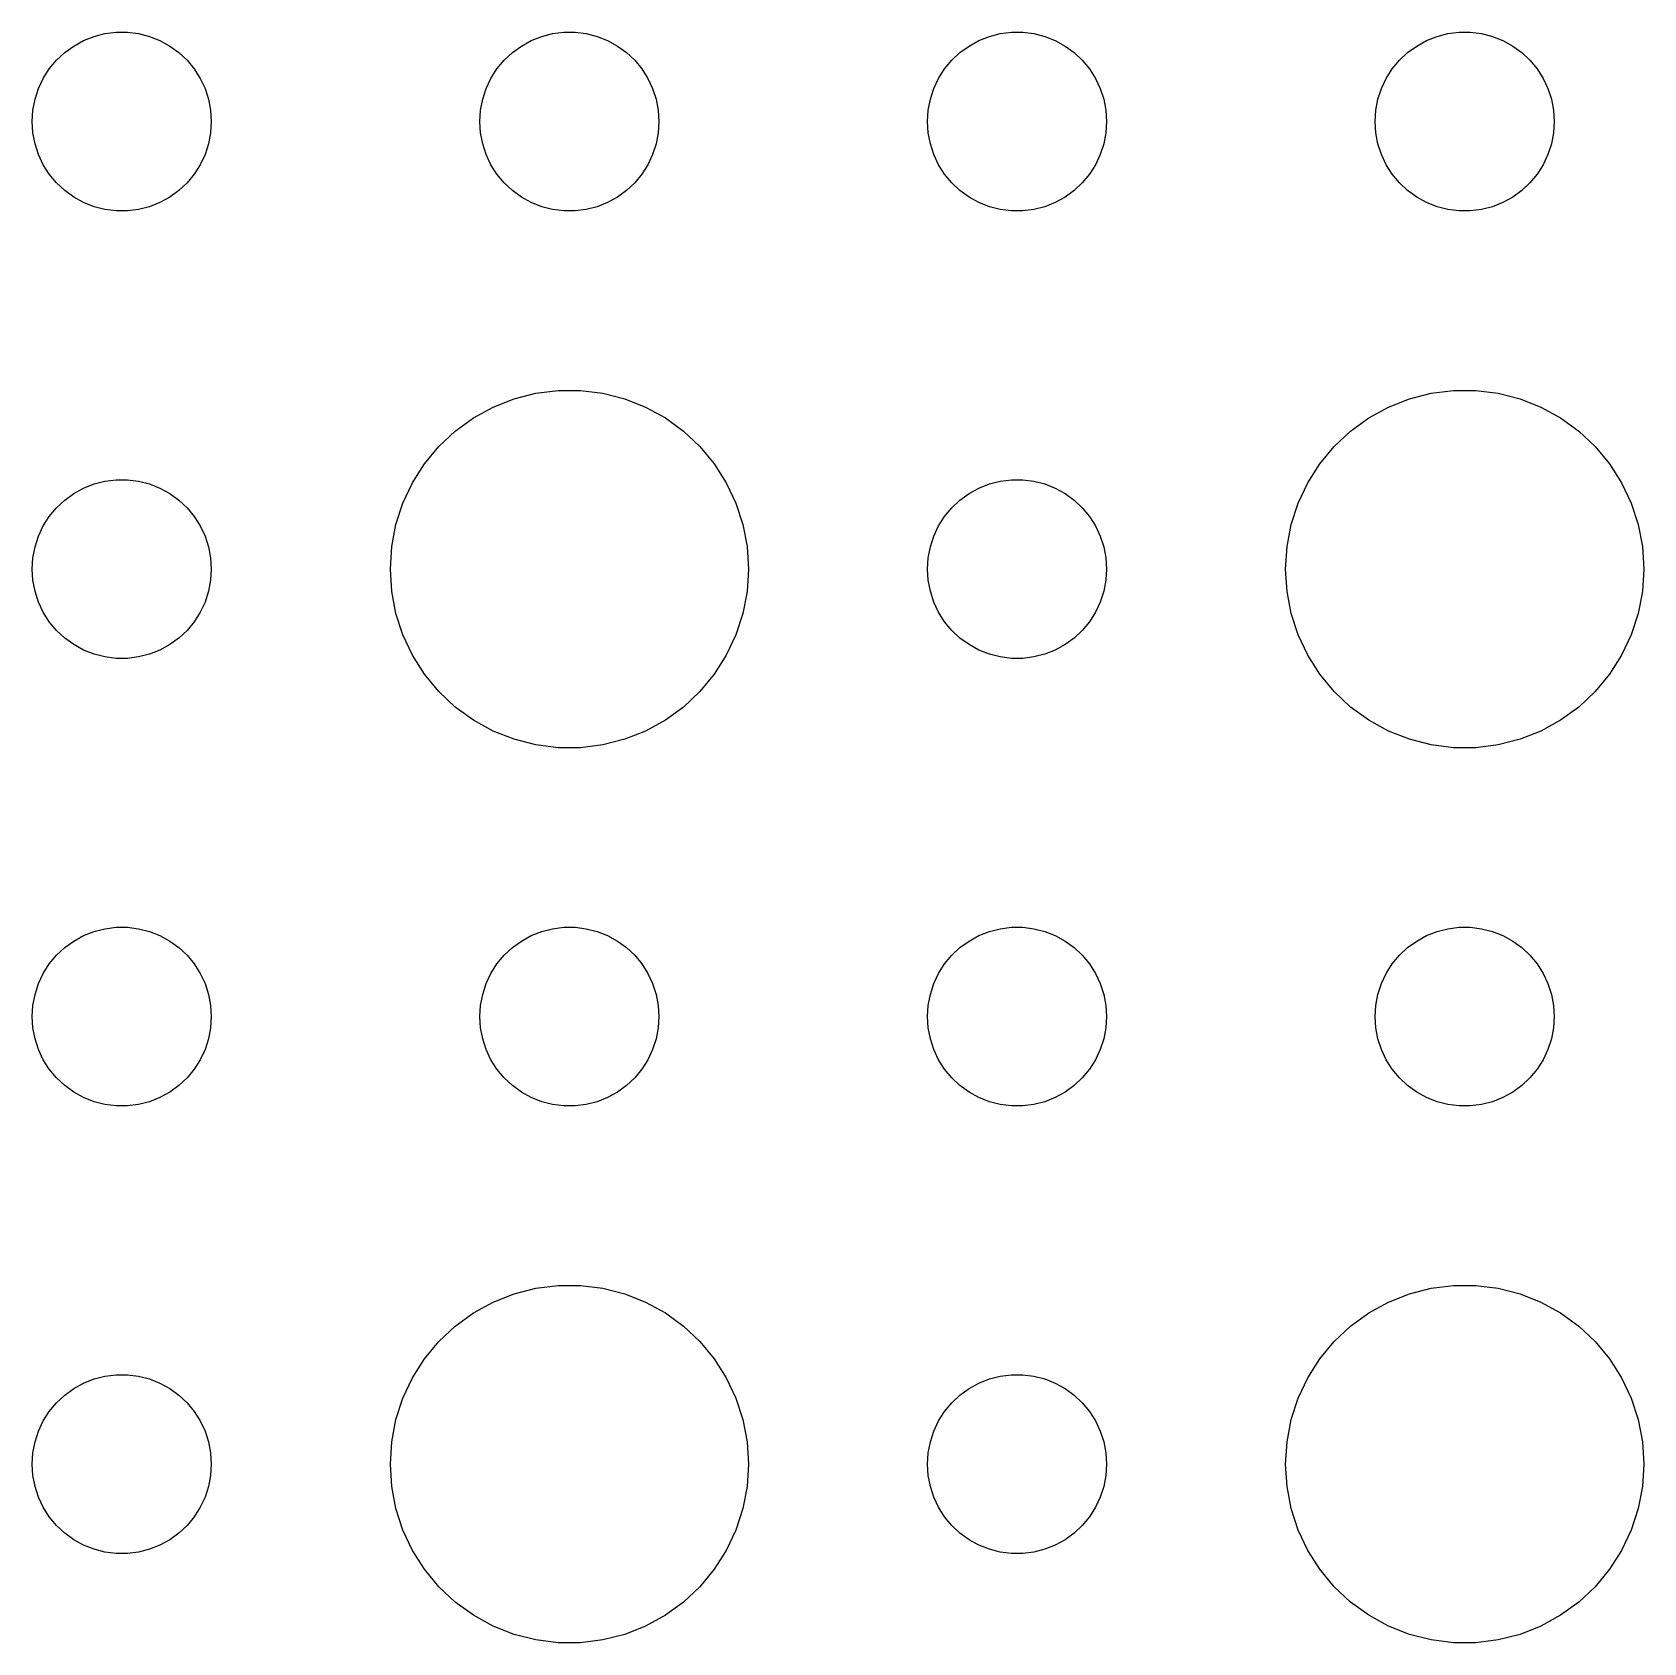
# Model space of a CAD drawing. Header units: metres. Extents: x -134 to 134, y 176 to 508.
# Drawn here: x -31.5 to -4.5, y 453.01 to 480 of the extents above; entities that cross this region are included whole.
import ezdxf

# ---------------------------------------------------------------- set-up
doc = ezdxf.new("R2010")
doc.units = ezdxf.units.M

msp = doc.modelspace()

# ---------------------------------------------------------------- linework, layer by layer
for p, q in [((-30.8037, 479.766), (-30.6387, 479.857)), ((-30.6387, 479.857), (-30.4635, 479.927)), ((-30.4635, 479.927), (-30.2811, 479.973)), ((-30.2811, 479.973), (-30.0942, 479.997)), ((-30.0942, 479.997), (-29.9058, 479.997)), ((-29.9058, 479.997), (-29.7189, 479.973)), ((-29.7189, 479.973), (-29.5365, 479.927)), ((-29.5365, 479.927), (-29.3613, 479.857)), ((-29.3613, 479.857), (-29.1963, 479.766)), ((-23.3037, 479.766), (-23.1387, 479.857)), ((-23.1387, 479.857), (-22.9635, 479.927)), ((-22.9635, 479.927), (-22.7811, 479.973)), ((-22.7811, 479.973), (-22.5942, 479.997)), ((-22.5942, 479.997), (-22.4058, 479.997)), ((-22.4058, 479.997), (-22.2189, 479.973)), ((-22.2189, 479.973), (-22.0365, 479.927)), ((-22.0365, 479.927), (-21.8613, 479.857)), ((-21.8613, 479.857), (-21.6963, 479.766)), ((-15.8037, 479.766), (-15.6387, 479.857)), ((-15.6387, 479.857), (-15.4635, 479.927)), ((-15.4635, 479.927), (-15.2811, 479.973)), ((-15.2811, 479.973), (-15.0942, 479.997)), ((-15.0942, 479.997), (-14.9058, 479.997)), ((-14.9058, 479.997), (-14.7189, 479.973)), ((-14.7189, 479.973), (-14.5365, 479.927)), ((-14.5365, 479.927), (-14.3613, 479.857)), ((-14.3613, 479.857), (-14.1963, 479.766)), ((-8.30373, 479.766), (-8.13866, 479.857)), ((-8.13866, 479.857), (-7.96352, 479.927)), ((-7.96352, 479.927), (-7.78107, 479.973)), ((-7.78107, 479.973), (-7.59418, 479.997)), ((-7.59418, 479.997), (-7.40581, 479.997)), ((-7.40581, 479.997), (-7.21892, 479.973)), ((-7.21892, 479.973), (-7.03647, 479.927)), ((-7.03647, 479.927), (-6.86133, 479.857)), ((-6.86133, 479.857), (-6.69626, 479.766)), ((-31.2135, 479.382), (-31.0934, 479.527)), ((-31.0934, 479.527), (-30.9561, 479.656)), ((-30.9561, 479.656), (-30.8037, 479.766)), ((-29.1963, 479.766), (-29.0439, 479.656)), ((-29.0439, 479.656), (-28.9065, 479.527)), ((-28.9065, 479.527), (-28.7865, 479.382)), ((-23.7135, 479.382), (-23.5934, 479.527)), ((-23.5934, 479.527), (-23.4561, 479.656)), ((-23.4561, 479.656), (-23.3037, 479.766)), ((-21.6963, 479.766), (-21.5439, 479.656)), ((-21.5439, 479.656), (-21.4065, 479.527)), ((-21.4065, 479.527), (-21.2865, 479.382)), ((-16.2135, 479.382), (-16.0934, 479.527)), ((-16.0934, 479.527), (-15.9561, 479.656)), ((-15.9561, 479.656), (-15.8037, 479.766)), ((-14.1963, 479.766), (-14.0439, 479.656)), ((-14.0439, 479.656), (-13.9065, 479.527)), ((-13.9065, 479.527), (-13.7865, 479.382)), ((-8.71352, 479.382), (-8.59344, 479.527)), ((-8.59344, 479.527), (-8.45613, 479.656)), ((-8.45613, 479.656), (-8.30373, 479.766)), ((-6.69626, 479.766), (-6.54385, 479.656)), ((-6.54385, 479.656), (-6.40654, 479.527)), ((-6.40654, 479.527), (-6.28647, 479.382)), ((-31.3145, 479.223), (-31.2135, 479.382)), ((-28.7865, 479.382), (-28.6855, 479.223)), ((-23.8145, 479.223), (-23.7135, 479.382)), ((-21.2865, 479.382), (-21.1855, 479.223)), ((-16.3145, 479.223), (-16.2135, 479.382)), ((-13.7865, 479.382), (-13.6855, 479.223)), ((-8.81445, 479.223), (-8.71352, 479.382)), ((-6.28647, 479.382), (-6.18553, 479.223)), ((-31.4529, 478.873), (-31.3947, 479.052)), ((-31.3947, 479.052), (-31.3145, 479.223)), ((-28.6855, 479.223), (-28.6053, 479.052)), ((-28.6053, 479.052), (-28.5471, 478.873)), ((-23.9529, 478.873), (-23.8947, 479.052)), ((-23.8947, 479.052), (-23.8145, 479.223)), ((-21.1855, 479.223), (-21.1053, 479.052)), ((-21.1053, 479.052), (-21.0471, 478.873)), ((-16.4529, 478.873), (-16.3947, 479.052)), ((-16.3947, 479.052), (-16.3145, 479.223)), ((-13.6855, 479.223), (-13.6053, 479.052)), ((-13.6053, 479.052), (-13.5471, 478.873)), ((-8.95287, 478.873), (-8.89465, 479.052)), ((-8.89465, 479.052), (-8.81445, 479.223)), ((-6.18553, 479.223), (-6.10533, 479.052)), ((-6.10533, 479.052), (-6.04712, 478.873)), ((-31.4882, 478.688), (-31.4529, 478.873)), ((-28.5471, 478.873), (-28.5118, 478.688)), ((-23.9882, 478.688), (-23.9529, 478.873)), ((-21.0471, 478.873), (-21.0118, 478.688)), ((-16.4882, 478.688), (-16.4529, 478.873)), ((-13.5471, 478.873), (-13.5118, 478.688)), ((-8.98816, 478.688), (-8.95287, 478.873)), ((-6.04712, 478.873), (-6.01183, 478.688)), ((-31.5, 478.5), (-31.4882, 478.688)), ((-31.4882, 478.312), (-31.5, 478.5)), ((-28.5118, 478.688), (-28.5, 478.5)), ((-28.5, 478.5), (-28.5118, 478.312)), ((-24, 478.5), (-23.9882, 478.688)), ((-23.9882, 478.312), (-24, 478.5)), ((-21.0118, 478.688), (-21, 478.5)), ((-21, 478.5), (-21.0118, 478.312)), ((-16.5, 478.5), (-16.4882, 478.688)), ((-16.4882, 478.312), (-16.5, 478.5)), ((-13.5118, 478.688), (-13.5, 478.5)), ((-13.5, 478.5), (-13.5118, 478.312)), ((-9, 478.5), (-8.98816, 478.688)), ((-8.98816, 478.312), (-9, 478.5)), ((-6.01183, 478.688), (-6, 478.5)), ((-6, 478.5), (-6.01183, 478.312)), ((-31.4529, 478.127), (-31.4882, 478.312)), ((-28.5118, 478.312), (-28.5471, 478.127)), ((-23.9529, 478.127), (-23.9882, 478.312)), ((-21.0118, 478.312), (-21.0471, 478.127)), ((-16.4529, 478.127), (-16.4882, 478.312)), ((-13.5118, 478.312), (-13.5471, 478.127)), ((-8.95287, 478.127), (-8.98816, 478.312)), ((-6.01183, 478.312), (-6.04712, 478.127)), ((-31.3947, 477.948), (-31.4529, 478.127)), ((-31.3145, 477.777), (-31.3947, 477.948)), ((-28.6053, 477.948), (-28.6855, 477.777)), ((-28.5471, 478.127), (-28.6053, 477.948)), ((-23.8947, 477.948), (-23.9529, 478.127)), ((-23.8145, 477.777), (-23.8947, 477.948)), ((-21.1053, 477.948), (-21.1855, 477.777)), ((-21.0471, 478.127), (-21.1053, 477.948)), ((-16.3947, 477.948), (-16.4529, 478.127)), ((-16.3145, 477.777), (-16.3947, 477.948)), ((-13.6053, 477.948), (-13.6855, 477.777)), ((-13.5471, 478.127), (-13.6053, 477.948)), ((-8.89465, 477.948), (-8.95287, 478.127)), ((-8.81445, 477.777), (-8.89465, 477.948)), ((-6.10533, 477.948), (-6.18553, 477.777)), ((-6.04712, 478.127), (-6.10533, 477.948)), ((-31.2135, 477.618), (-31.3145, 477.777)), ((-28.6855, 477.777), (-28.7865, 477.618)), ((-23.7135, 477.618), (-23.8145, 477.777)), ((-21.1855, 477.777), (-21.2865, 477.618)), ((-16.2135, 477.618), (-16.3145, 477.777)), ((-13.6855, 477.777), (-13.7865, 477.618)), ((-8.71352, 477.618), (-8.81445, 477.777)), ((-6.18553, 477.777), (-6.28647, 477.618)), ((-31.0934, 477.473), (-31.2135, 477.618)), ((-30.9561, 477.344), (-31.0934, 477.473)), ((-28.9065, 477.473), (-29.0439, 477.344)), ((-28.7865, 477.618), (-28.9065, 477.473)), ((-23.5934, 477.473), (-23.7135, 477.618)), ((-23.4561, 477.344), (-23.5934, 477.473)), ((-21.4065, 477.473), (-21.5439, 477.344)), ((-21.2865, 477.618), (-21.4065, 477.473)), ((-16.0934, 477.473), (-16.2135, 477.618)), ((-15.9561, 477.344), (-16.0934, 477.473)), ((-13.9065, 477.473), (-14.0439, 477.344)), ((-13.7865, 477.618), (-13.9065, 477.473)), ((-8.59344, 477.473), (-8.71352, 477.618)), ((-8.45613, 477.344), (-8.59344, 477.473)), ((-6.40654, 477.473), (-6.54385, 477.344)), ((-6.28647, 477.618), (-6.40654, 477.473)), ((-30.8037, 477.234), (-30.9561, 477.344)), ((-30.6387, 477.143), (-30.8037, 477.234)), ((-30.4635, 477.073), (-30.6387, 477.143)), ((-29.3613, 477.143), (-29.5365, 477.073)), ((-29.1963, 477.234), (-29.3613, 477.143)), ((-29.0439, 477.344), (-29.1963, 477.234)), ((-23.3037, 477.234), (-23.4561, 477.344)), ((-23.1387, 477.143), (-23.3037, 477.234)), ((-22.9635, 477.073), (-23.1387, 477.143)), ((-21.8613, 477.143), (-22.0365, 477.073)), ((-21.6963, 477.234), (-21.8613, 477.143)), ((-21.5439, 477.344), (-21.6963, 477.234)), ((-15.8037, 477.234), (-15.9561, 477.344)), ((-15.6387, 477.143), (-15.8037, 477.234)), ((-15.4635, 477.073), (-15.6387, 477.143)), ((-14.3613, 477.143), (-14.5365, 477.073)), ((-14.1963, 477.234), (-14.3613, 477.143)), ((-14.0439, 477.344), (-14.1963, 477.234)), ((-8.30373, 477.234), (-8.45613, 477.344)), ((-8.13866, 477.143), (-8.30373, 477.234)), ((-7.96352, 477.073), (-8.13866, 477.143)), ((-6.86133, 477.143), (-7.03647, 477.073)), ((-6.69626, 477.234), (-6.86133, 477.143)), ((-6.54385, 477.344), (-6.69626, 477.234)), ((-30.2811, 477.027), (-30.4635, 477.073)), ((-30.0942, 477.003), (-30.2811, 477.027)), ((-29.9058, 477.003), (-30.0942, 477.003)), ((-29.7189, 477.027), (-29.9058, 477.003)), ((-29.5365, 477.073), (-29.7189, 477.027)), ((-22.7811, 477.027), (-22.9635, 477.073)), ((-22.5942, 477.003), (-22.7811, 477.027)), ((-22.4058, 477.003), (-22.5942, 477.003)), ((-22.2189, 477.027), (-22.4058, 477.003)), ((-22.0365, 477.073), (-22.2189, 477.027)), ((-15.2811, 477.027), (-15.4635, 477.073)), ((-15.0942, 477.003), (-15.2811, 477.027)), ((-14.9058, 477.003), (-15.0942, 477.003)), ((-14.7189, 477.027), (-14.9058, 477.003)), ((-14.5365, 477.073), (-14.7189, 477.027)), ((-7.78107, 477.027), (-7.96352, 477.073)), ((-7.59418, 477.003), (-7.78107, 477.027)), ((-7.40581, 477.003), (-7.59418, 477.003)), ((-7.21892, 477.027), (-7.40581, 477.003)), ((-7.03647, 477.073), (-7.21892, 477.027)), ((-23.7773, 473.714), (-23.427, 473.853)), ((-23.427, 473.853), (-23.0621, 473.947)), ((-23.0621, 473.947), (-22.6884, 473.994)), ((-22.6884, 473.994), (-22.3116, 473.994)), ((-22.3116, 473.994), (-21.9379, 473.947)), ((-21.9379, 473.947), (-21.5729, 473.853)), ((-21.5729, 473.853), (-21.2227, 473.714)), ((-8.77733, 473.714), (-8.42705, 473.853)), ((-8.42705, 473.853), (-8.06213, 473.947)), ((-8.06213, 473.947), (-7.68837, 473.994)), ((-7.68837, 473.994), (-7.31161, 473.994)), ((-7.31161, 473.994), (-6.93785, 473.947)), ((-6.93785, 473.947), (-6.57294, 473.853)), ((-6.57294, 473.853), (-6.22266, 473.714)), ((-24.1075, 473.533), (-23.7773, 473.714)), ((-21.2227, 473.714), (-20.8925, 473.533)), ((-9.10747, 473.533), (-8.77733, 473.714)), ((-6.22266, 473.714), (-5.89252, 473.533)), ((-24.6869, 473.054), (-24.4123, 473.312)), ((-24.4123, 473.312), (-24.1075, 473.533)), ((-20.8925, 473.533), (-20.5877, 473.312)), ((-20.5877, 473.312), (-20.3131, 473.054)), ((-9.6869, 473.054), (-9.41226, 473.312)), ((-9.41226, 473.312), (-9.10747, 473.533)), ((-5.89252, 473.533), (-5.58772, 473.312)), ((-5.58772, 473.312), (-5.31308, 473.054)), ((-24.927, 472.763), (-24.6869, 473.054)), ((-20.3131, 473.054), (-20.0729, 472.763)), ((-9.92705, 472.763), (-9.6869, 473.054)), ((-5.31308, 473.054), (-5.07294, 472.763)), ((-25.1289, 472.445), (-24.927, 472.763)), ((-20.0729, 472.763), (-19.8711, 472.445)), ((-10.1289, 472.445), (-9.92705, 472.763)), ((-5.07294, 472.763), (-4.87108, 472.445)), ((-30.9561, 472.156), (-30.8037, 472.266)), ((-30.8037, 472.266), (-30.6387, 472.357)), ((-30.6387, 472.357), (-30.4635, 472.427)), ((-30.4635, 472.427), (-30.2811, 472.473)), ((-30.2811, 472.473), (-30.0942, 472.497)), ((-30.0942, 472.497), (-29.9058, 472.497)), ((-29.9058, 472.497), (-29.7189, 472.473)), ((-29.7189, 472.473), (-29.5365, 472.427)), ((-29.5365, 472.427), (-29.3613, 472.357)), ((-29.3613, 472.357), (-29.1963, 472.266)), ((-29.1963, 472.266), (-29.0439, 472.156)), ((-25.2893, 472.104), (-25.1289, 472.445)), ((-19.8711, 472.445), (-19.7107, 472.104)), ((-15.9561, 472.156), (-15.8037, 472.266)), ((-15.8037, 472.266), (-15.6387, 472.357)), ((-15.6387, 472.357), (-15.4635, 472.427)), ((-15.4635, 472.427), (-15.2811, 472.473)), ((-15.2811, 472.473), (-15.0942, 472.497)), ((-15.0942, 472.497), (-14.9058, 472.497)), ((-14.9058, 472.497), (-14.7189, 472.473)), ((-14.7189, 472.473), (-14.5365, 472.427)), ((-14.5365, 472.427), (-14.3613, 472.357)), ((-14.3613, 472.357), (-14.1963, 472.266)), ((-14.1963, 472.266), (-14.0439, 472.156)), ((-10.2893, 472.104), (-10.1289, 472.445)), ((-4.87108, 472.445), (-4.71066, 472.104)), ((-31.2135, 471.882), (-31.0934, 472.027)), ((-31.0934, 472.027), (-30.9561, 472.156)), ((-29.0439, 472.156), (-28.9065, 472.027)), ((-28.9065, 472.027), (-28.7865, 471.882)), ((-25.4057, 471.746), (-25.2893, 472.104)), ((-19.7107, 472.104), (-19.5942, 471.746)), ((-16.2135, 471.882), (-16.0934, 472.027)), ((-16.0934, 472.027), (-15.9561, 472.156)), ((-14.0439, 472.156), (-13.9065, 472.027)), ((-13.9065, 472.027), (-13.7865, 471.882)), ((-10.4057, 471.746), (-10.2893, 472.104)), ((-4.71066, 472.104), (-4.59424, 471.746)), ((-31.3947, 471.552), (-31.3145, 471.723)), ((-31.3145, 471.723), (-31.2135, 471.882)), ((-28.7865, 471.882), (-28.6855, 471.723)), ((-28.6855, 471.723), (-28.6053, 471.552)), ((-25.4763, 471.376), (-25.4057, 471.746)), ((-19.5942, 471.746), (-19.5237, 471.376)), ((-16.3947, 471.552), (-16.3145, 471.723)), ((-16.3145, 471.723), (-16.2135, 471.882)), ((-13.7865, 471.882), (-13.6855, 471.723)), ((-13.6855, 471.723), (-13.6053, 471.552)), ((-10.4763, 471.376), (-10.4057, 471.746)), ((-4.59424, 471.746), (-4.52365, 471.376)), ((-31.4529, 471.373), (-31.3947, 471.552)), ((-28.6053, 471.552), (-28.5471, 471.373)), ((-16.4529, 471.373), (-16.3947, 471.552)), ((-13.6053, 471.552), (-13.5471, 471.373)), ((-31.5, 471), (-31.4882, 471.188)), ((-31.4882, 471.188), (-31.4529, 471.373)), ((-28.5471, 471.373), (-28.5118, 471.188)), ((-28.5118, 471.188), (-28.5, 471)), ((-25.5, 471), (-25.4763, 471.376)), ((-19.5237, 471.376), (-19.5, 471)), ((-16.5, 471), (-16.4882, 471.188)), ((-16.4882, 471.188), (-16.4529, 471.373)), ((-13.5471, 471.373), (-13.5118, 471.188)), ((-13.5118, 471.188), (-13.5, 471)), ((-10.5, 471), (-10.4763, 471.376)), ((-4.52365, 471.376), (-4.5, 471)), ((-31.4882, 470.812), (-31.5, 471)), ((-28.5, 471), (-28.5118, 470.812)), ((-25.4763, 470.624), (-25.5, 471)), ((-19.5, 471), (-19.5237, 470.624)), ((-16.4882, 470.812), (-16.5, 471)), ((-13.5, 471), (-13.5118, 470.812)), ((-10.4763, 470.624), (-10.5, 471)), ((-4.5, 471), (-4.52365, 470.624)), ((-31.4529, 470.627), (-31.4882, 470.812)), ((-31.3947, 470.448), (-31.4529, 470.627)), ((-28.5471, 470.627), (-28.6053, 470.448)), ((-28.5118, 470.812), (-28.5471, 470.627)), ((-25.4057, 470.254), (-25.4763, 470.624)), ((-19.5237, 470.624), (-19.5942, 470.254)), ((-16.4529, 470.627), (-16.4882, 470.812)), ((-16.3947, 470.448), (-16.4529, 470.627)), ((-13.5471, 470.627), (-13.6053, 470.448)), ((-13.5118, 470.812), (-13.5471, 470.627)), ((-10.4057, 470.254), (-10.4763, 470.624)), ((-4.52365, 470.624), (-4.59424, 470.254)), ((-31.3145, 470.277), (-31.3947, 470.448)), ((-28.6053, 470.448), (-28.6855, 470.277)), ((-16.3145, 470.277), (-16.3947, 470.448)), ((-13.6053, 470.448), (-13.6855, 470.277)), ((-31.2135, 470.118), (-31.3145, 470.277)), ((-31.0934, 469.973), (-31.2135, 470.118)), ((-28.7865, 470.118), (-28.9065, 469.973)), ((-28.6855, 470.277), (-28.7865, 470.118)), ((-25.2893, 469.896), (-25.4057, 470.254)), ((-19.5942, 470.254), (-19.7107, 469.896)), ((-16.2135, 470.118), (-16.3145, 470.277)), ((-16.0934, 469.973), (-16.2135, 470.118)), ((-13.7865, 470.118), (-13.9065, 469.973)), ((-13.6855, 470.277), (-13.7865, 470.118)), ((-10.2893, 469.896), (-10.4057, 470.254)), ((-4.59424, 470.254), (-4.71066, 469.896)), ((-30.9561, 469.844), (-31.0934, 469.973)), ((-30.8037, 469.734), (-30.9561, 469.844)), ((-29.0439, 469.844), (-29.1963, 469.734)), ((-28.9065, 469.973), (-29.0439, 469.844)), ((-25.1289, 469.555), (-25.2893, 469.896)), ((-19.7107, 469.896), (-19.8711, 469.555)), ((-15.9561, 469.844), (-16.0934, 469.973)), ((-15.8037, 469.734), (-15.9561, 469.844)), ((-14.0439, 469.844), (-14.1963, 469.734)), ((-13.9065, 469.973), (-14.0439, 469.844)), ((-10.1289, 469.555), (-10.2893, 469.896)), ((-4.71066, 469.896), (-4.87108, 469.555)), ((-30.6387, 469.643), (-30.8037, 469.734)), ((-30.4635, 469.573), (-30.6387, 469.643)), ((-30.2811, 469.527), (-30.4635, 469.573)), ((-29.5365, 469.573), (-29.7189, 469.527)), ((-29.3613, 469.643), (-29.5365, 469.573)), ((-29.1963, 469.734), (-29.3613, 469.643)), ((-24.927, 469.237), (-25.1289, 469.555)), ((-19.8711, 469.555), (-20.0729, 469.237)), ((-15.6387, 469.643), (-15.8037, 469.734)), ((-15.4635, 469.573), (-15.6387, 469.643)), ((-15.2811, 469.527), (-15.4635, 469.573)), ((-14.5365, 469.573), (-14.7189, 469.527)), ((-14.3613, 469.643), (-14.5365, 469.573)), ((-14.1963, 469.734), (-14.3613, 469.643)), ((-9.92705, 469.237), (-10.1289, 469.555)), ((-4.87108, 469.555), (-5.07294, 469.237)), ((-30.0942, 469.503), (-30.2811, 469.527)), ((-29.9058, 469.503), (-30.0942, 469.503)), ((-29.7189, 469.527), (-29.9058, 469.503)), ((-15.0942, 469.503), (-15.2811, 469.527)), ((-14.9058, 469.503), (-15.0942, 469.503)), ((-14.7189, 469.527), (-14.9058, 469.503)), ((-24.6869, 468.946), (-24.927, 469.237)), ((-20.0729, 469.237), (-20.3131, 468.946)), ((-9.6869, 468.946), (-9.92705, 469.237)), ((-5.07294, 469.237), (-5.31308, 468.946)), ((-24.4123, 468.688), (-24.6869, 468.946)), ((-20.3131, 468.946), (-20.5877, 468.688)), ((-9.41226, 468.688), (-9.6869, 468.946)), ((-5.31308, 468.946), (-5.58772, 468.688)), ((-24.1075, 468.467), (-24.4123, 468.688)), ((-23.7773, 468.286), (-24.1075, 468.467)), ((-20.8925, 468.467), (-21.2227, 468.286)), ((-20.5877, 468.688), (-20.8925, 468.467)), ((-9.10747, 468.467), (-9.41226, 468.688)), ((-8.77733, 468.286), (-9.10747, 468.467)), ((-5.89252, 468.467), (-6.22266, 468.286)), ((-5.58772, 468.688), (-5.89252, 468.467)), ((-23.427, 468.147), (-23.7773, 468.286)), ((-21.2227, 468.286), (-21.5729, 468.147)), ((-8.42705, 468.147), (-8.77733, 468.286)), ((-6.22266, 468.286), (-6.57294, 468.147)), ((-23.0621, 468.053), (-23.427, 468.147)), ((-22.6884, 468.006), (-23.0621, 468.053)), ((-22.3116, 468.006), (-22.6884, 468.006)), ((-21.9379, 468.053), (-22.3116, 468.006)), ((-21.5729, 468.147), (-21.9379, 468.053)), ((-8.06213, 468.053), (-8.42705, 468.147)), ((-7.68837, 468.006), (-8.06213, 468.053)), ((-7.31161, 468.006), (-7.68837, 468.006)), ((-6.93785, 468.053), (-7.31161, 468.006)), ((-6.57294, 468.147), (-6.93785, 468.053)), ((-30.4635, 464.927), (-30.2811, 464.973)), ((-30.2811, 464.973), (-30.0942, 464.997)), ((-30.0942, 464.997), (-29.9058, 464.997)), ((-29.9058, 464.997), (-29.7189, 464.973)), ((-29.7189, 464.973), (-29.5365, 464.927)), ((-22.9635, 464.927), (-22.7811, 464.973)), ((-22.7811, 464.973), (-22.5942, 464.997)), ((-22.5942, 464.997), (-22.4058, 464.997)), ((-22.4058, 464.997), (-22.2189, 464.973)), ((-22.2189, 464.973), (-22.0365, 464.927)), ((-15.4635, 464.927), (-15.2811, 464.973)), ((-15.2811, 464.973), (-15.0942, 464.997)), ((-15.0942, 464.997), (-14.9058, 464.997)), ((-14.9058, 464.997), (-14.7189, 464.973)), ((-14.7189, 464.973), (-14.5365, 464.927)), ((-7.96352, 464.927), (-7.78107, 464.973)), ((-7.78107, 464.973), (-7.59418, 464.997)), ((-7.59418, 464.997), (-7.40581, 464.997)), ((-7.40581, 464.997), (-7.21892, 464.973)), ((-7.21892, 464.973), (-7.03647, 464.927)), ((-30.9561, 464.656), (-30.8037, 464.766)), ((-30.8037, 464.766), (-30.6387, 464.857)), ((-30.6387, 464.857), (-30.4635, 464.927)), ((-29.5365, 464.927), (-29.3613, 464.857)), ((-29.3613, 464.857), (-29.1963, 464.766)), ((-29.1963, 464.766), (-29.0439, 464.656)), ((-23.4561, 464.656), (-23.3037, 464.766)), ((-23.3037, 464.766), (-23.1387, 464.857)), ((-23.1387, 464.857), (-22.9635, 464.927)), ((-22.0365, 464.927), (-21.8613, 464.857)), ((-21.8613, 464.857), (-21.6963, 464.766)), ((-21.6963, 464.766), (-21.5439, 464.656)), ((-15.9561, 464.656), (-15.8037, 464.766)), ((-15.8037, 464.766), (-15.6387, 464.857)), ((-15.6387, 464.857), (-15.4635, 464.927)), ((-14.5365, 464.927), (-14.3613, 464.857)), ((-14.3613, 464.857), (-14.1963, 464.766)), ((-14.1963, 464.766), (-14.0439, 464.656)), ((-8.45613, 464.656), (-8.30373, 464.766)), ((-8.30373, 464.766), (-8.13866, 464.857)), ((-8.13866, 464.857), (-7.96352, 464.927)), ((-7.03647, 464.927), (-6.86133, 464.857)), ((-6.86133, 464.857), (-6.69626, 464.766)), ((-6.69626, 464.766), (-6.54385, 464.656)), ((-31.2135, 464.382), (-31.0934, 464.527)), ((-31.0934, 464.527), (-30.9561, 464.656)), ((-29.0439, 464.656), (-28.9065, 464.527)), ((-28.9065, 464.527), (-28.7865, 464.382)), ((-23.7135, 464.382), (-23.5934, 464.527)), ((-23.5934, 464.527), (-23.4561, 464.656)), ((-21.5439, 464.656), (-21.4065, 464.527)), ((-21.4065, 464.527), (-21.2865, 464.382)), ((-16.2135, 464.382), (-16.0934, 464.527)), ((-16.0934, 464.527), (-15.9561, 464.656)), ((-14.0439, 464.656), (-13.9065, 464.527)), ((-13.9065, 464.527), (-13.7865, 464.382)), ((-8.71352, 464.382), (-8.59344, 464.527)), ((-8.59344, 464.527), (-8.45613, 464.656)), ((-6.54385, 464.656), (-6.40654, 464.527)), ((-6.40654, 464.527), (-6.28647, 464.382)), ((-31.3947, 464.052), (-31.3145, 464.223)), ((-31.3145, 464.223), (-31.2135, 464.382)), ((-28.7865, 464.382), (-28.6855, 464.223)), ((-28.6855, 464.223), (-28.6053, 464.052)), ((-23.8947, 464.052), (-23.8145, 464.223)), ((-23.8145, 464.223), (-23.7135, 464.382)), ((-21.2865, 464.382), (-21.1855, 464.223)), ((-21.1855, 464.223), (-21.1053, 464.052)), ((-16.3947, 464.052), (-16.3145, 464.223)), ((-16.3145, 464.223), (-16.2135, 464.382)), ((-13.7865, 464.382), (-13.6855, 464.223)), ((-13.6855, 464.223), (-13.6053, 464.052)), ((-8.89465, 464.052), (-8.81445, 464.223)), ((-8.81445, 464.223), (-8.71352, 464.382)), ((-6.28647, 464.382), (-6.18553, 464.223)), ((-6.18553, 464.223), (-6.10533, 464.052)), ((-31.4882, 463.688), (-31.4529, 463.873)), ((-31.4529, 463.873), (-31.3947, 464.052)), ((-28.6053, 464.052), (-28.5471, 463.873)), ((-28.5471, 463.873), (-28.5118, 463.688)), ((-23.9882, 463.688), (-23.9529, 463.873)), ((-23.9529, 463.873), (-23.8947, 464.052)), ((-21.1053, 464.052), (-21.0471, 463.873)), ((-21.0471, 463.873), (-21.0118, 463.688)), ((-16.4882, 463.688), (-16.4529, 463.873)), ((-16.4529, 463.873), (-16.3947, 464.052)), ((-13.6053, 464.052), (-13.5471, 463.873)), ((-13.5471, 463.873), (-13.5118, 463.688)), ((-8.98816, 463.688), (-8.95287, 463.873)), ((-8.95287, 463.873), (-8.89465, 464.052)), ((-6.10533, 464.052), (-6.04712, 463.873)), ((-6.04712, 463.873), (-6.01183, 463.688)), ((-31.5, 463.5), (-31.4882, 463.688)), ((-28.5118, 463.688), (-28.5, 463.5)), ((-24, 463.5), (-23.9882, 463.688)), ((-21.0118, 463.688), (-21, 463.5)), ((-16.5, 463.5), (-16.4882, 463.688)), ((-13.5118, 463.688), (-13.5, 463.5)), ((-9, 463.5), (-8.98816, 463.688)), ((-6.01183, 463.688), (-6, 463.5)), ((-31.4882, 463.312), (-31.5, 463.5)), ((-28.5, 463.5), (-28.5118, 463.312)), ((-23.9882, 463.312), (-24, 463.5)), ((-21, 463.5), (-21.0118, 463.312)), ((-16.4882, 463.312), (-16.5, 463.5)), ((-13.5, 463.5), (-13.5118, 463.312)), ((-8.98816, 463.312), (-9, 463.5)), ((-6, 463.5), (-6.01183, 463.312)), ((-31.4529, 463.127), (-31.4882, 463.312)), ((-31.3947, 462.948), (-31.4529, 463.127)), ((-28.5471, 463.127), (-28.6053, 462.948)), ((-28.5118, 463.312), (-28.5471, 463.127)), ((-23.9529, 463.127), (-23.9882, 463.312)), ((-23.8947, 462.948), (-23.9529, 463.127)), ((-21.0471, 463.127), (-21.1053, 462.948)), ((-21.0118, 463.312), (-21.0471, 463.127)), ((-16.4529, 463.127), (-16.4882, 463.312)), ((-16.3947, 462.948), (-16.4529, 463.127)), ((-13.5471, 463.127), (-13.6053, 462.948)), ((-13.5118, 463.312), (-13.5471, 463.127)), ((-8.95287, 463.127), (-8.98816, 463.312)), ((-8.89465, 462.948), (-8.95287, 463.127)), ((-6.04712, 463.127), (-6.10533, 462.948)), ((-6.01183, 463.312), (-6.04712, 463.127)), ((-31.3145, 462.777), (-31.3947, 462.948)), ((-28.6053, 462.948), (-28.6855, 462.777)), ((-23.8145, 462.777), (-23.8947, 462.948)), ((-21.1053, 462.948), (-21.1855, 462.777)), ((-16.3145, 462.777), (-16.3947, 462.948)), ((-13.6053, 462.948), (-13.6855, 462.777)), ((-8.81445, 462.777), (-8.89465, 462.948)), ((-6.10533, 462.948), (-6.18553, 462.777)), ((-31.2135, 462.618), (-31.3145, 462.777)), ((-31.0934, 462.473), (-31.2135, 462.618)), ((-28.7865, 462.618), (-28.9065, 462.473)), ((-28.6855, 462.777), (-28.7865, 462.618)), ((-23.7135, 462.618), (-23.8145, 462.777)), ((-23.5934, 462.473), (-23.7135, 462.618)), ((-21.2865, 462.618), (-21.4065, 462.473)), ((-21.1855, 462.777), (-21.2865, 462.618)), ((-16.2135, 462.618), (-16.3145, 462.777)), ((-16.0934, 462.473), (-16.2135, 462.618)), ((-13.7865, 462.618), (-13.9065, 462.473)), ((-13.6855, 462.777), (-13.7865, 462.618)), ((-8.71352, 462.618), (-8.81445, 462.777)), ((-8.59344, 462.473), (-8.71352, 462.618)), ((-6.28647, 462.618), (-6.40654, 462.473)), ((-6.18553, 462.777), (-6.28647, 462.618)), ((-30.9561, 462.344), (-31.0934, 462.473)), ((-30.8037, 462.234), (-30.9561, 462.344)), ((-29.0439, 462.344), (-29.1963, 462.234)), ((-28.9065, 462.473), (-29.0439, 462.344)), ((-23.4561, 462.344), (-23.5934, 462.473)), ((-23.3037, 462.234), (-23.4561, 462.344)), ((-21.5439, 462.344), (-21.6963, 462.234)), ((-21.4065, 462.473), (-21.5439, 462.344)), ((-15.9561, 462.344), (-16.0934, 462.473)), ((-15.8037, 462.234), (-15.9561, 462.344)), ((-14.0439, 462.344), (-14.1963, 462.234)), ((-13.9065, 462.473), (-14.0439, 462.344)), ((-8.45613, 462.344), (-8.59344, 462.473)), ((-8.30373, 462.234), (-8.45613, 462.344)), ((-6.54385, 462.344), (-6.69626, 462.234)), ((-6.40654, 462.473), (-6.54385, 462.344)), ((-30.6387, 462.143), (-30.8037, 462.234)), ((-30.4635, 462.073), (-30.6387, 462.143)), ((-30.2811, 462.027), (-30.4635, 462.073)), ((-30.0942, 462.003), (-30.2811, 462.027)), ((-29.9058, 462.003), (-30.0942, 462.003)), ((-29.7189, 462.027), (-29.9058, 462.003)), ((-29.5365, 462.073), (-29.7189, 462.027)), ((-29.3613, 462.143), (-29.5365, 462.073)), ((-29.1963, 462.234), (-29.3613, 462.143)), ((-23.1387, 462.143), (-23.3037, 462.234)), ((-22.9635, 462.073), (-23.1387, 462.143)), ((-22.7811, 462.027), (-22.9635, 462.073)), ((-22.5942, 462.003), (-22.7811, 462.027)), ((-22.4058, 462.003), (-22.5942, 462.003)), ((-22.2189, 462.027), (-22.4058, 462.003)), ((-22.0365, 462.073), (-22.2189, 462.027)), ((-21.8613, 462.143), (-22.0365, 462.073)), ((-21.6963, 462.234), (-21.8613, 462.143)), ((-15.6387, 462.143), (-15.8037, 462.234)), ((-15.4635, 462.073), (-15.6387, 462.143)), ((-15.2811, 462.027), (-15.4635, 462.073)), ((-15.0942, 462.003), (-15.2811, 462.027)), ((-14.9058, 462.003), (-15.0942, 462.003)), ((-14.7189, 462.027), (-14.9058, 462.003)), ((-14.5365, 462.073), (-14.7189, 462.027)), ((-14.3613, 462.143), (-14.5365, 462.073)), ((-14.1963, 462.234), (-14.3613, 462.143)), ((-8.13866, 462.143), (-8.30373, 462.234)), ((-7.96352, 462.073), (-8.13866, 462.143)), ((-7.78107, 462.027), (-7.96352, 462.073)), ((-7.59418, 462.003), (-7.78107, 462.027)), ((-7.40581, 462.003), (-7.59418, 462.003)), ((-7.21892, 462.027), (-7.40581, 462.003)), ((-7.03647, 462.073), (-7.21892, 462.027)), ((-6.86133, 462.143), (-7.03647, 462.073)), ((-6.69626, 462.234), (-6.86133, 462.143)), ((-23.7773, 458.714), (-23.427, 458.853)), ((-23.427, 458.853), (-23.0621, 458.947)), ((-23.0621, 458.947), (-22.6884, 458.994)), ((-22.6884, 458.994), (-22.3116, 458.994)), ((-22.3116, 458.994), (-21.9379, 458.947)), ((-21.9379, 458.947), (-21.5729, 458.853)), ((-21.5729, 458.853), (-21.2227, 458.714)), ((-8.77733, 458.714), (-8.42705, 458.853)), ((-8.42705, 458.853), (-8.06213, 458.947)), ((-8.06213, 458.947), (-7.68837, 458.994)), ((-7.68837, 458.994), (-7.31161, 458.994)), ((-7.31161, 458.994), (-6.93785, 458.947)), ((-6.93785, 458.947), (-6.57294, 458.853)), ((-6.57294, 458.853), (-6.22266, 458.714)), ((-24.4123, 458.312), (-24.1075, 458.533)), ((-24.1075, 458.533), (-23.7773, 458.714)), ((-21.2227, 458.714), (-20.8925, 458.533)), ((-20.8925, 458.533), (-20.5877, 458.312)), ((-9.41226, 458.312), (-9.10747, 458.533)), ((-9.10747, 458.533), (-8.77733, 458.714)), ((-6.22266, 458.714), (-5.89252, 458.533)), ((-5.89252, 458.533), (-5.58772, 458.312)), ((-24.6869, 458.054), (-24.4123, 458.312)), ((-20.5877, 458.312), (-20.3131, 458.054)), ((-9.6869, 458.054), (-9.41226, 458.312)), ((-5.58772, 458.312), (-5.31308, 458.054)), ((-24.927, 457.763), (-24.6869, 458.054)), ((-20.3131, 458.054), (-20.0729, 457.763)), ((-9.92705, 457.763), (-9.6869, 458.054)), ((-5.31308, 458.054), (-5.07294, 457.763)), ((-25.1289, 457.445), (-24.927, 457.763)), ((-20.0729, 457.763), (-19.8711, 457.445)), ((-10.1289, 457.445), (-9.92705, 457.763)), ((-5.07294, 457.763), (-4.87108, 457.445)), ((-30.6387, 457.357), (-30.4635, 457.427)), ((-30.4635, 457.427), (-30.2811, 457.473)), ((-30.2811, 457.473), (-30.0942, 457.497)), ((-30.0942, 457.497), (-29.9058, 457.497)), ((-29.9058, 457.497), (-29.7189, 457.473)), ((-29.7189, 457.473), (-29.5365, 457.427)), ((-29.5365, 457.427), (-29.3613, 457.357)), ((-25.2893, 457.104), (-25.1289, 457.445)), ((-19.8711, 457.445), (-19.7107, 457.104)), ((-15.6387, 457.357), (-15.4635, 457.427)), ((-15.4635, 457.427), (-15.2811, 457.473)), ((-15.2811, 457.473), (-15.0942, 457.497)), ((-15.0942, 457.497), (-14.9058, 457.497)), ((-14.9058, 457.497), (-14.7189, 457.473)), ((-14.7189, 457.473), (-14.5365, 457.427)), ((-14.5365, 457.427), (-14.3613, 457.357)), ((-10.2893, 457.104), (-10.1289, 457.445)), ((-4.87108, 457.445), (-4.71066, 457.104)), ((-31.0934, 457.027), (-30.9561, 457.156)), ((-30.9561, 457.156), (-30.8037, 457.266)), ((-30.8037, 457.266), (-30.6387, 457.357)), ((-29.3613, 457.357), (-29.1963, 457.266)), ((-29.1963, 457.266), (-29.0439, 457.156)), ((-29.0439, 457.156), (-28.9065, 457.027)), ((-16.0934, 457.027), (-15.9561, 457.156)), ((-15.9561, 457.156), (-15.8037, 457.266)), ((-15.8037, 457.266), (-15.6387, 457.357)), ((-14.3613, 457.357), (-14.1963, 457.266)), ((-14.1963, 457.266), (-14.0439, 457.156)), ((-14.0439, 457.156), (-13.9065, 457.027)), ((-31.3145, 456.723), (-31.2135, 456.882)), ((-31.2135, 456.882), (-31.0934, 457.027)), ((-28.9065, 457.027), (-28.7865, 456.882)), ((-28.7865, 456.882), (-28.6855, 456.723)), ((-25.4057, 456.746), (-25.2893, 457.104)), ((-19.7107, 457.104), (-19.5942, 456.746)), ((-16.3145, 456.723), (-16.2135, 456.882)), ((-16.2135, 456.882), (-16.0934, 457.027)), ((-13.9065, 457.027), (-13.7865, 456.882)), ((-13.7865, 456.882), (-13.6855, 456.723)), ((-10.4057, 456.746), (-10.2893, 457.104)), ((-4.71066, 457.104), (-4.59424, 456.746)), ((-31.3947, 456.552), (-31.3145, 456.723)), ((-28.6855, 456.723), (-28.6053, 456.552)), ((-25.4763, 456.376), (-25.4057, 456.746)), ((-19.5942, 456.746), (-19.5237, 456.376)), ((-16.3947, 456.552), (-16.3145, 456.723)), ((-13.6855, 456.723), (-13.6053, 456.552)), ((-10.4763, 456.376), (-10.4057, 456.746)), ((-4.59424, 456.746), (-4.52365, 456.376)), ((-31.4882, 456.188), (-31.4529, 456.373)), ((-31.4529, 456.373), (-31.3947, 456.552)), ((-28.6053, 456.552), (-28.5471, 456.373)), ((-28.5471, 456.373), (-28.5118, 456.188)), ((-25.5, 456), (-25.4763, 456.376)), ((-19.5237, 456.376), (-19.5, 456)), ((-16.4882, 456.188), (-16.4529, 456.373)), ((-16.4529, 456.373), (-16.3947, 456.552)), ((-13.6053, 456.552), (-13.5471, 456.373)), ((-13.5471, 456.373), (-13.5118, 456.188)), ((-10.5, 456), (-10.4763, 456.376)), ((-4.52365, 456.376), (-4.5, 456)), ((-31.5, 456), (-31.4882, 456.188)), ((-28.5118, 456.188), (-28.5, 456)), ((-16.5, 456), (-16.4882, 456.188)), ((-13.5118, 456.188), (-13.5, 456)), ((-31.4882, 455.812), (-31.5, 456)), ((-31.4529, 455.627), (-31.4882, 455.812)), ((-28.5118, 455.812), (-28.5471, 455.627)), ((-28.5, 456), (-28.5118, 455.812)), ((-25.4763, 455.624), (-25.5, 456)), ((-19.5, 456), (-19.5237, 455.624)), ((-16.4882, 455.812), (-16.5, 456)), ((-16.4529, 455.627), (-16.4882, 455.812)), ((-13.5118, 455.812), (-13.5471, 455.627)), ((-13.5, 456), (-13.5118, 455.812)), ((-10.4763, 455.624), (-10.5, 456)), ((-4.5, 456), (-4.52365, 455.624)), ((-31.3947, 455.448), (-31.4529, 455.627)), ((-28.5471, 455.627), (-28.6053, 455.448)), ((-25.4057, 455.254), (-25.4763, 455.624)), ((-19.5237, 455.624), (-19.5942, 455.254)), ((-16.3947, 455.448), (-16.4529, 455.627)), ((-13.5471, 455.627), (-13.6053, 455.448)), ((-10.4057, 455.254), (-10.4763, 455.624)), ((-4.52365, 455.624), (-4.59424, 455.254)), ((-31.3145, 455.277), (-31.3947, 455.448)), ((-31.2135, 455.118), (-31.3145, 455.277)), ((-28.6855, 455.277), (-28.7865, 455.118)), ((-28.6053, 455.448), (-28.6855, 455.277)), ((-25.2893, 454.896), (-25.4057, 455.254)), ((-19.5942, 455.254), (-19.7107, 454.896)), ((-16.3145, 455.277), (-16.3947, 455.448)), ((-16.2135, 455.118), (-16.3145, 455.277)), ((-13.6855, 455.277), (-13.7865, 455.118)), ((-13.6053, 455.448), (-13.6855, 455.277)), ((-10.2893, 454.896), (-10.4057, 455.254)), ((-4.59424, 455.254), (-4.71066, 454.896)), ((-31.0934, 454.973), (-31.2135, 455.118)), ((-30.9561, 454.844), (-31.0934, 454.973)), ((-28.9065, 454.973), (-29.0439, 454.844)), ((-28.7865, 455.118), (-28.9065, 454.973)), ((-16.0934, 454.973), (-16.2135, 455.118)), ((-15.9561, 454.844), (-16.0934, 454.973)), ((-13.9065, 454.973), (-14.0439, 454.844)), ((-13.7865, 455.118), (-13.9065, 454.973)), ((-30.8037, 454.734), (-30.9561, 454.844)), ((-30.6387, 454.643), (-30.8037, 454.734)), ((-29.1963, 454.734), (-29.3613, 454.643)), ((-29.0439, 454.844), (-29.1963, 454.734)), ((-25.1289, 454.555), (-25.2893, 454.896)), ((-19.7107, 454.896), (-19.8711, 454.555)), ((-15.8037, 454.734), (-15.9561, 454.844)), ((-15.6387, 454.643), (-15.8037, 454.734)), ((-14.1963, 454.734), (-14.3613, 454.643)), ((-14.0439, 454.844), (-14.1963, 454.734)), ((-10.1289, 454.555), (-10.2893, 454.896)), ((-4.71066, 454.896), (-4.87108, 454.555)), ((-30.4635, 454.573), (-30.6387, 454.643)), ((-30.2811, 454.527), (-30.4635, 454.573)), ((-30.0942, 454.503), (-30.2811, 454.527)), ((-29.9058, 454.503), (-30.0942, 454.503)), ((-29.7189, 454.527), (-29.9058, 454.503)), ((-29.5365, 454.573), (-29.7189, 454.527)), ((-29.3613, 454.643), (-29.5365, 454.573)), ((-24.927, 454.237), (-25.1289, 454.555)), ((-19.8711, 454.555), (-20.0729, 454.237)), ((-15.4635, 454.573), (-15.6387, 454.643)), ((-15.2811, 454.527), (-15.4635, 454.573)), ((-15.0942, 454.503), (-15.2811, 454.527)), ((-14.9058, 454.503), (-15.0942, 454.503)), ((-14.7189, 454.527), (-14.9058, 454.503)), ((-14.5365, 454.573), (-14.7189, 454.527)), ((-14.3613, 454.643), (-14.5365, 454.573)), ((-9.92705, 454.237), (-10.1289, 454.555)), ((-4.87108, 454.555), (-5.07294, 454.237)), ((-24.6869, 453.946), (-24.927, 454.237)), ((-20.0729, 454.237), (-20.3131, 453.946)), ((-9.6869, 453.946), (-9.92705, 454.237)), ((-5.07294, 454.237), (-5.31308, 453.946)), ((-24.4123, 453.688), (-24.6869, 453.946)), ((-20.3131, 453.946), (-20.5877, 453.688)), ((-9.41226, 453.688), (-9.6869, 453.946)), ((-5.31308, 453.946), (-5.58772, 453.688)), ((-24.1075, 453.467), (-24.4123, 453.688)), ((-20.5877, 453.688), (-20.8925, 453.467)), ((-9.10747, 453.467), (-9.41226, 453.688)), ((-5.58772, 453.688), (-5.89252, 453.467)), ((-23.7773, 453.286), (-24.1075, 453.467)), ((-20.8925, 453.467), (-21.2227, 453.286)), ((-8.77733, 453.286), (-9.10747, 453.467)), ((-5.89252, 453.467), (-6.22266, 453.286)), ((-23.427, 453.147), (-23.7773, 453.286)), ((-23.0621, 453.053), (-23.427, 453.147)), ((-21.5729, 453.147), (-21.9379, 453.053)), ((-21.2227, 453.286), (-21.5729, 453.147)), ((-8.42705, 453.147), (-8.77733, 453.286)), ((-8.06213, 453.053), (-8.42705, 453.147)), ((-6.57294, 453.147), (-6.93785, 453.053)), ((-6.22266, 453.286), (-6.57294, 453.147)), ((-22.6884, 453.006), (-23.0621, 453.053)), ((-22.3116, 453.006), (-22.6884, 453.006)), ((-21.9379, 453.053), (-22.3116, 453.006)), ((-7.68837, 453.006), (-8.06213, 453.053)), ((-7.31161, 453.006), (-7.68837, 453.006)), ((-6.93785, 453.053), (-7.31161, 453.006))]:
    msp.add_line(p, q)

doc.saveas('drawing.dxf')
